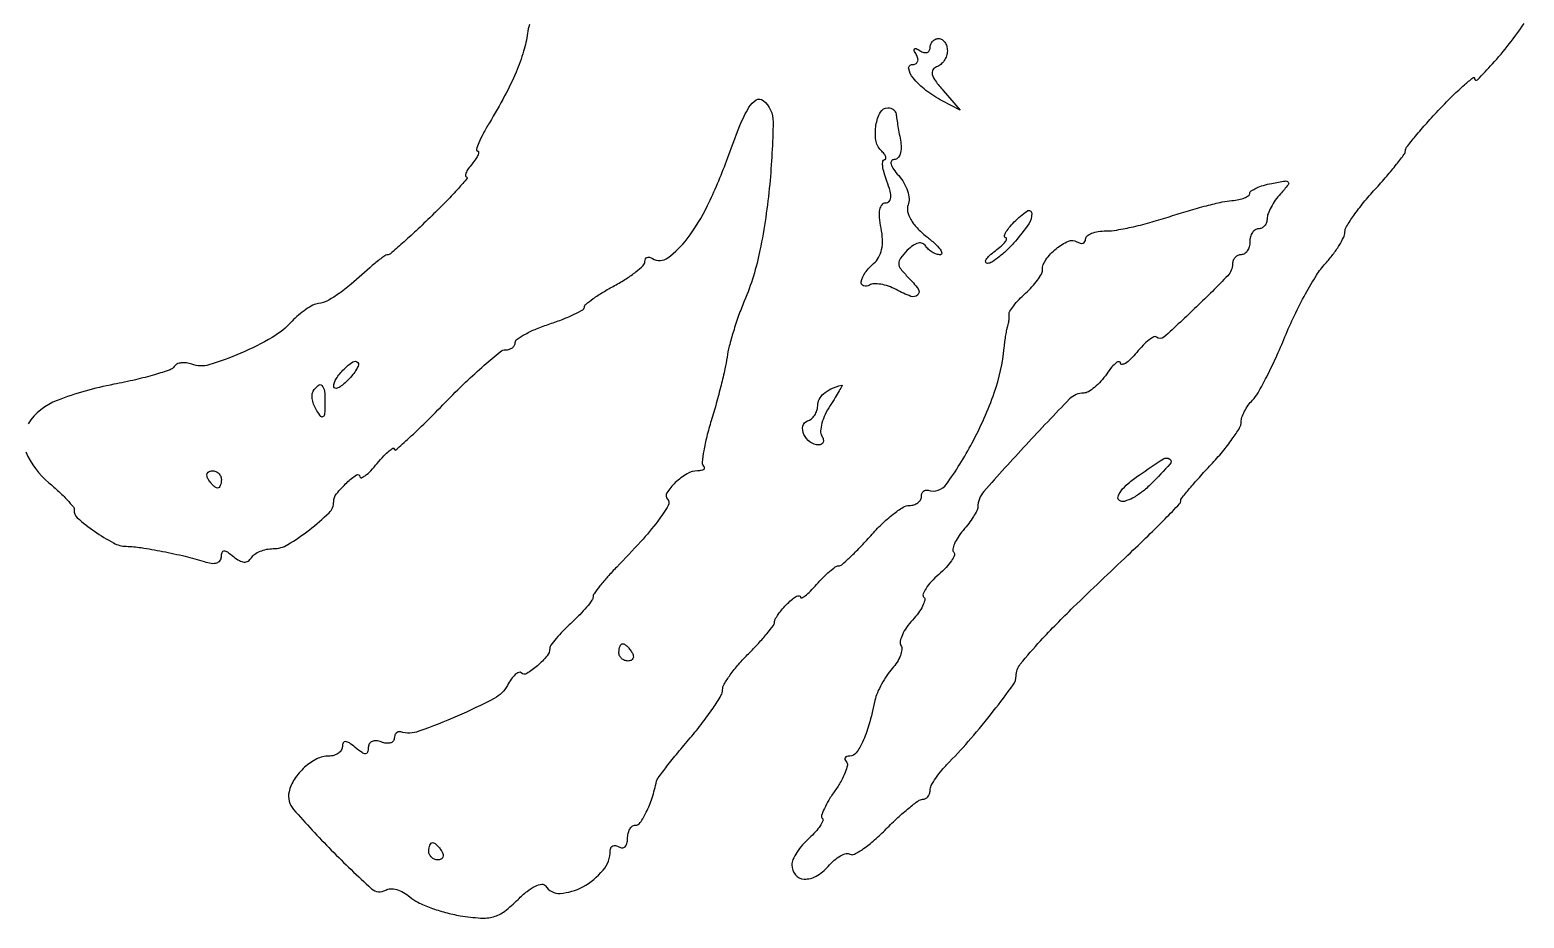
# Model space of a CAD drawing. Extents: x 1 to 394, y 0 to 447.
# Drawn here: x 163.8 to 336.7, y 0.3 to 103 of the extents above; entities that cross this region are included whole.
import ezdxf

# ---------------------------------------------------------------- set-up
doc = ezdxf.new("R2010")
doc.units = 0

msp = doc.modelspace()

# ---------------------------------------------------------------- linework, layer by layer
for points in [[(163.364894, 54.178847, 0.114135), (166.031805, 50.626692, -0.012134), (167.187369, 49.605443, -0.017775), (168.148532, 48.647752, -0.01332), (168.879164, 47.823103, -0.21201), (168.980257, 47.472266, 0.256466), (169.330906, 46.554147, 0.023527), (171.333429, 45.010166, 0.028298), (173.519772, 43.660092, 0.119078), (175, 43.267002, -0.032257), (176.710766, 43.117753, -0.010617), (179.200142, 42.683394, -0.010887), (181.811579, 42.111063, -0.017453), (184.008577, 41.497278, 0.043321), (184.83627, 41.311543, 0.102165), (185.464378, 41.355247, 0.162013), (185.850954, 41.616511, 0.16529), (186, 42.055057, -0.071579), (186.074174, 42.570533, -0.329067), (186.300421, 42.742226, -0.157617), (186.695814, 42.620212, -0.020189), (187.410972, 42.073886, 0.043282), (188.081807, 41.608797, 0.115588), (188.63606, 41.443671, 0.160707), (189.092663, 41.564792, 0.110253), (189.469989, 41.951442, -0.105388), (189.854759, 42.353381, -0.051386), (190.4827, 42.691986, -0.047749), (191.236675, 42.92227, -0.050293), (192.007495, 43, 0.136274), (193.689253, 43.467032, 0.029774), (196.191317, 45.183521, 0.027263), (198.456032, 47.151199, 0.202958), (199, 48.436099, -0.170635), (199.318233, 49.341443, -0.033602), (200.501724, 50.629256, -0.04713), (201.641277, 51.525078, -0.580003), (202.033269, 51.321429, 0.503889), (202.2071, 51.203317, 0.079989), (202.634493, 51.434775, 0.038198), (203.275106, 52.010771, 0.016879), (204.033269, 52.860784, -0.013809), (204.78896, 53.718567, -0.030339), (205.422273, 54.320877, -0.05582), (205.851122, 54.606854, -0.56179), (206, 54.51617, 0.643654), (206.189587, 54.42991, 0.005669), (207.735557, 55.808275, 0.009927), (209.641351, 57.617241, 0.005433), (211.908279, 59.905386, -0.008603), (214.251288, 62.24052, -0.012536), (216.401694, 64.209707, -0.008065), (218.246624, 65.764418, -0.172714), (218.908279, 66, 0.075363), (219.325391, 66.063229, 0.088959), (219.679307, 66.246733, 0.100709), (219.915897, 66.519623, 0.129092), (220, 66.83994, -0.249459), (220.211981, 67.238381, -0.024448), (221.175, 67.820933, -0.02637), (222.467435, 68.433208, -0.017731), (224, 69, 0.012929), (225.532946, 69.550259, 0.019903), (226.825, 70.112267, 0.0151), (227.824289, 70.632872, 0.271466), (228, 70.932656, -0.22728), (228.156114, 71.258355, -0.014277), (229.028125, 71.918941, -0.018773), (230.158932, 72.663401, -0.01267), (231.5, 73.430067, 0.018616), (232.840595, 74.217753, 0.025985), (233.971875, 75.026088, 0.024524), (234.807279, 75.760881, 0.202801), (235, 76.216487, -0.114452), (235.06961, 76.516605, -0.184909), (235.259223, 76.692996, -0.156848), (235.545114, 76.713742, -0.078876), (235.882463, 76.572642, 0.30636), (237.656796, 76.645409, 0.07152), (239.891351, 78.848675, 0.049017), (242.260071, 82.697501, 0.026255), (244.441887, 87.840176, -0.007297), (246.007511, 91.957886, -0.041749), (247.047374, 94.049454, -0.118189), (247.888789, 94.899803, -0.322566), (248.686865, 94.844916, -0.227169), (249.836016, 92.347928, -0.019574), (249.442393, 85.143673, -0.026233), (248.32197, 77.533728, -0.050086), (246.5049, 71.632967, 0.013886), (245.853824, 69.959513, 0.011196), (245.245238, 68.12844, 0.011357), (244.759373, 66.411511, 0.028334), (244.504977, 65.132967, -0.019427), (244.265097, 63.80419, -0.006605), (243.816424, 61.893656, -0.006556), (243.264725, 59.794286, -0.007502), (242.68108, 57.802883, 0.013137), (242.164291, 55.963023, 0.019418), (241.816946, 54.323135, 0.0151), (241.62873, 52.984604, 0.227534), (241.78045, 52.552883, -0.168792), (241.881483, 52.344244, -0.257582), (241.807233, 52.162409, -0.127054), (241.533388, 52.038086, -0.043381), (241.095238, 52, 0.135256), (239.889201, 51.667672, 0.054937), (238.518814, 50.631239, 0.059861), (237.540692, 49.455557, 0.353666), (237.619225, 48.714108, -0.345636), (237.70599, 47.99354, -0.024117), (236.486915, 46.188292, -0.023421), (234.542042, 43.827071, -0.010163), (231.75, 40.866835, 0.011099), (230.696588, 39.745765, 0.015432), (229.807813, 38.693211, 0.011845), (229.126237, 37.790441, 0.15702), (229, 37.398374, -0.160402), (228.875595, 37.020562, -0.015215), (228.265625, 36.245274, -0.018225), (227.45755, 35.348636, -0.013363), (226.5, 34.41242, 0.012378), (225.542383, 33.479818, 0.017134), (224.734375, 32.59421, 0.01373), (224.119403, 31.830435, 0.164056), (224, 31.47632, -0.174476), (223.67879, 30.583841, -0.042197), (222.563029, 29.445296, -0.041669), (221.337979, 28.556082, -0.345315), (220.700068, 28.633265, 0.307005), (220.413879, 28.688203, 0.083198), (220.005333, 28.425125, 0.054771), (219.540078, 27.898121, 0.030614), (219.09054, 27.169175, -0.150366), (217.580904, 25.673047, -0.017895), (213.283017, 23.614802, -0.017764), (208.848672, 21.867724, -0.15336), (206.75, 21.793314, 0.131201), (206.464535, 21.795596, 0.13592), (206.220313, 21.654755, 0.115782), (206.056551, 21.385829, 0.079273), (206, 21.031385, -0.184534), (205.877514, 20.710807, -0.147206), (205.559375, 20.516384, -0.100118), (205.074366, 20.488865, -0.055937), (204.5, 20.638374, 0.072318), (203.923185, 20.768587, 0.122785), (203.437972, 20.68694, 0.154295), (203.119118, 20.408843, 0.137709), (203, 19.984544, -0.068567), (202.924699, 19.43802, -0.338971), (202.691839, 19.263438, -0.154048), (202.280073, 19.398065, -0.017761), (201.5, 20, 0.024942), (200.808783, 20.51771, 0.128583), (200.361364, 20.674576, 0.300026), (200.101643, 20.532179, 0.122183), (200, 20.122445, -0.138775), (199.878867, 19.694414, -0.100075), (199.538393, 19.329718, -0.085667), (199.02916, 19.084151, -0.069716), (198.428571, 19, 0.116191), (197.038453, 18.67254, 0.067942), (195.617559, 17.703861, 0.065631), (194.456421, 16.341098, 0.088224), (193.828197, 14.849449, 0.240225), (194.340736, 12.832884, 0.014565), (198.719317, 8.128443, 0.013265), (203.364599, 3.663536, 0.334902), (205.016057, 3.509924, -0.141577), (205.564865, 3.663164, -0.067757), (206.295525, 3.55699, -0.058978), (207.085352, 3.225447, -0.052027), (207.813013, 2.70683, 0.067912), (208.742967, 2.087462, 0.023937), (210.219374, 1.456145, 0.023248), (211.928749, 0.909113, 0.025222), (213.635921, 0.540245, 0.023971), (215.99226, 0.269419, 0.085354), (217.497618, 0.426232, 0.094633), (218.780258, 1.066188, 0.033487), (220.332085, 2.422994, -0.028629), (221.37396, 3.351932, -0.052999), (222.330354, 3.958248, -0.0795), (223.080112, 4.190548, -0.298143), (223.50518, 3.991618, 0.277806), (225.195678, 3.121652, 0.108352), (227.820632, 3.883671, 0.093345), (230.172197, 5.803031, 0.176835), (231, 8.070448, -0.110595), (231.078466, 8.420853, -0.183129), (231.29375, 8.628758, -0.159898), (231.617844, 8.657551, -0.081447), (232, 8.5, 0.139169), (232.379648, 8.392057, 0.191142), (232.70625, 8.521475, 0.138808), (232.926733, 8.889346, 0.066118), (233, 9.440983, -0.054709), (233.065453, 10.03738, -0.07436), (233.25949, 10.542039, -0.093922), (233.546319, 10.880641, -0.171836), (233.883369, 11, 0.247868), (234.470029, 11.309867, 0.03656), (235.166115, 12.509354, 0.034388), (235.833563, 14.161277, 0.023911), (236.365478, 16.102667, -0.106828), (236.544259, 16.489974, -0.003687), (237.561005, 17.820018, -0.00675), (238.801231, 19.374072, -0.004647), (240.246454, 21.102667, 0.012146), (241.681559, 22.872431, 0.016139), (242.893429, 24.552875, 0.013441), (243.807535, 25.992812, 0.134739), (243.996454, 26.673077, -0.134579), (244.171149, 27.302889, -0.021436), (244.880208, 28.382813, -0.022425), (245.851084, 29.611561, -0.017967), (247, 30.846154, 0.010051), (248.149284, 32.042599, 0.014253), (249.11875, 33.155357, 0.010257), (249.870749, 34.109101, 0.163216), (250, 34.494505, -0.129357), (250.089888, 34.836132, -0.023742), (250.440625, 35.393029, -0.024103), (250.925729, 36.021029, -0.019873), (251.5, 36.642857, -0.022791), (252.076644, 37.169199, -0.054319), (252.559375, 37.489428, -0.130145), (252.866388, 37.557552, -0.402406), (253, 37.418419, 0.526798), (253.149747, 37.315733, 0.07123), (253.548518, 37.539231, 0.035179), (254.149692, 38.070121, 0.015657), (254.867295, 38.84699, -0.016293), (255.630861, 39.671514, -0.021558), (256.380904, 40.367553, -0.0196), (257.037562, 40.883284, -0.157937), (257.397847, 41, 0.180096), (257.787767, 41.145154, 0.010004), (258.768977, 42.028125, 0.01441), (259.908585, 43.15905, 0.009968), (261.134144, 44.5, -0.020776), (262.413072, 45.840012, -0.025712), (263.714673, 46.971875, -0.025505), (264.877205, 47.790199, -0.141521), (265.603592, 48, 0.069905), (266.137283, 48.074981, 0.085785), (266.589805, 48.29375, 0.100108), (266.892359, 48.618662, 0.138432), (267, 49, -0.079293), (267.057964, 49.363205, -0.120985), (267.225986, 49.632812, -0.142963), (267.476567, 49.766047, -0.130453), (267.769313, 49.75, 0.326481), (269.890581, 50.445774, 0.033028), (272.867156, 55.228694, 0.037408), (275.427839, 61.027007, 0.061702), (276.583965, 66.25, -0.008633), (276.665404, 66.975001, -0.008304), (276.772732, 67.70625, -0.008259), (276.888654, 68.347444, -0.029623), (276.993421, 68.75, 0.028548), (277.08092, 69.083265, 0.020247), (277.14221, 69.465024, 0.020519), (277.171044, 69.83553, 0.040217), (277.158111, 70.130931, -0.175676), (277.236547, 70.475761, -0.023112), (277.678348, 71.097655, -0.02455), (278.294698, 71.81042, -0.018292), (279.03969, 72.535919, 0.023595), (279.790098, 73.282357, 0.027807), (280.424159, 74.058051, 0.028462), (280.877052, 74.760353, 0.129683), (281, 75.226416, -0.159511), (281.390673, 76.419852, -0.062725), (282.594621, 77.691644, -0.065077), (283.999145, 78.567399, -0.250326), (284.992329, 78.504741, 0.069827), (285.377977, 78.335221, 0.144569), (285.703997, 78.339274, 0.189933), (285.918864, 78.511248, 0.130847), (286, 78.815983, -0.228543), (286.172531, 79.173727, -0.07414), (286.694901, 79.475633, -0.056464), (287.459698, 79.681735, -0.037624), (288.365622, 79.75, 0.043601), (289.606116, 79.85838, 0.012084), (291.523728, 80.24403, 0.012105), (293.682598, 80.788017, 0.012409), (295.794685, 81.431805, -0.008463), (297.885119, 82.087068, -0.008679), (299.979079, 82.665405, -0.008476), (301.811785, 83.104519, -0.035772), (302.929064, 83.26961, 0.030455), (303.722327, 83.378226, 0.045733), (304.391662, 83.576778, 0.056308), (304.859031, 83.827432, 0.246315), (305, 84.096227, -0.251806), (305.155803, 84.385983, -0.039159), (305.74485, 84.712239, -0.035695), (306.564263, 85.017093, -0.023987), (307.53566, 85.251568, -0.007775), (309.09966, 85.52541, -0.2657), (309.438555, 85.397224, -0.359501), (309.438415, 85.083094, -0.011223), (308.53566, 84.039404, 0.030789), (307.947959, 83.303669, 0.030226), (307.4511, 82.496921, 0.031681), (307.104501, 81.737656, 0.091479), (307, 81.171259, -0.084037), (306.924287, 80.723964, -0.093099), (306.70625, 80.344057, -0.100507), (306.381437, 80.090001, -0.116378), (306, 80, 0.148195), (305.618646, 79.884432, 0.098894), (305.29375, 79.559375, 0.082425), (305.074694, 79.073457, 0.064853), (305, 78.5, -0.064853), (304.925306, 77.926543, -0.082425), (304.70625, 77.440625, -0.098894), (304.381354, 77.115568, -0.148195), (304, 77, 0.106999), (303.618467, 76.917407, 0.099484), (303.29375, 76.683281, 0.095885), (303.076052, 76.333414, 0.09161), (303, 75.921808, -0.195219), (302.452725, 74.573532, -0.008832), (298.837243, 70.982845, -0.006851), (295.055247, 67.455358, -0.400077), (294.190328, 67.476339, 0.335417), (293.910252, 67.515279, 0.037634), (293.339298, 67.137662, 0.033668), (292.647115, 66.522099, 0.020269), (291.909127, 65.707475, -0.021224), (291.198236, 64.925766, -0.052083), (290.598026, 64.43412, -0.133106), (290.213178, 64.307624, -0.419705), (290.033269, 64.472506, 0.414392), (289.871781, 64.623219, 0.159187), (289.552491, 64.506478, 0.053271), (289.044704, 64.011429, 0.020164), (288.443296, 63.222506, -0.030492), (287.766637, 62.371874, -0.035231), (287.021298, 61.652861, -0.037854), (286.315237, 61.147392, -0.137264), (285.78846, 61, 0.201813), (284.152616, 60.311696, 0.006484), (279.103959, 55.013385, 0.007033), (274.231008, 49.614502, 0.176), (273.516732, 47.78242, -0.116854), (273.41432, 47.391096, -0.018751), (273.014985, 46.703433, -0.01986), (272.471951, 45.915325, -0.016265), (271.832152, 45.116935, 0.030059), (271.235395, 44.328669, 0.045191), (270.824072, 43.571389, 0.055419), (270.632844, 42.94552, 0.247687), (270.742475, 42.590858, -0.302534), (270.813644, 42.23583, -0.050628), (270.469119, 41.591298, -0.040979), (269.847622, 40.813206, -0.02512), (269, 40, 0.026091), (268.154026, 39.185216, 0.042444), (267.537324, 38.402259, 0.05325), (267.202394, 37.752478, 0.297033), (267.279459, 37.387208, -0.262214), (267.382524, 37.01842, -0.054552), (267.143631, 36.362666, -0.044247), (266.660647, 35.569195, -0.028707), (265.974363, 34.742107, 0.034744), (265.286375, 33.892316, 0.046298), (264.794307, 33.030056, 0.0544), (264.546945, 32.276948, 0.192899), (264.632542, 31.785543, -0.170261), (264.736613, 31.311893, -0.060887), (264.568046, 30.630819, -0.051688), (264.182666, 29.867492, -0.041209), (263.621852, 29.134644, 0.035322), (262.988175, 28.326452, 0.024541), (262.38622, 27.334119, 0.024843), (261.900303, 26.319173, 0.045906), (261.625845, 25.447658, -0.014919), (260.923614, 22.617058, -0.037727), (260.199926, 20.624789, -0.054396), (259.462908, 19.37417, -0.236671), (258.716702, 19, 0.063193), (258.35916, 18.95463, 0.188), (258.162269, 18.812846, 0.245097), (258.14267, 18.60566, 0.100081), (258.303788, 18.362878, -0.252193), (258.428935, 17.945509, -0.041797), (258.183613, 17.11222, -0.037265), (257.69719, 16.090561, -0.024987), (257, 15, 0.018654), (256.290755, 13.920932, 0.02883), (255.769229, 12.934937, 0.028146), (255.455639, 12.13263, 0.282614), (255.535676, 11.797658, -0.307284), (255.592989, 11.498269, -0.045367), (255.282964, 10.927759, -0.038215), (254.740582, 10.235848, -0.023504), (254.006131, 9.505548, 0.03138), (253.238393, 8.717736, 0.033017), (252.589301, 7.852717, 0.035007), (252.135364, 7.036876, 0.109879), (252, 6.428346, 0.174178), (252.412746, 5.279449, 0.212657), (253.425767, 4.775105, 0.143608), (254.830952, 5.122555, 0.080992), (256.196928, 6.248336, -0.035807), (256.908312, 6.951163, -0.049833), (257.642575, 7.462368, -0.060776), (258.2931, 7.727638, -0.207755), (258.735359, 7.663557, 0.268248), (259.247584, 7.648484, 0.02791), (260.314325, 8.303304, 0.028695), (261.583426, 9.295848, 0.018889), (262.928876, 10.57174, -0.011905), (264.275478, 11.884921, -0.016451), (265.54873, 12.992949, -0.013031), (266.643775, 13.837857, -0.159099), (267.140445, 14, 0.120866), (267.468281, 14.080424, 0.100724), (267.747506, 14.307102, 0.091673), (267.935056, 14.646137, 0.080789), (268, 15.045455, -0.124778), (268.137922, 15.58952, -0.025175), (268.660937, 16.448577, -0.025135), (269.388654, 17.410862, -0.021194), (270.25, 18.353958, 0.017781), (272.726278, 21.028377, 0.012631), (275.315747, 24.190701, 0.006885), (277.625692, 27.247642, 0.16019), (277.959454, 28.269668, -0.172388), (278.440648, 29.632628, -0.016431), (280.787203, 32.342496, -0.01373), (284.575469, 36.218211, -0.003553), (290.89215, 42.248932, 0.004048), (293.233315, 44.488542, 0.006347), (295.205819, 46.455623, 0.002188), (296.869476, 48.172334, 0.193701), (297, 48.496613, -0.170125), (297.111125, 48.813759, -0.004898), (298.028125, 49.938859, -0.00938), (299.158777, 51.24793, -0.006259), (300.5, 52.706019, 0.015166), (301.840278, 54.216202, 0.019566), (302.971875, 55.685114, 0.017669), (303.809922, 56.958835, 0.13751), (304, 57.63691, -0.081853), (304.092618, 58.198878, -0.037197), (304.384343, 58.886869, -0.035545), (304.807696, 59.582886, -0.040753), (305.308403, 60.178571, 0.066131), (305.956893, 61.034501, 0.010738), (306.949682, 62.87433, 0.01168), (308.027677, 65.105967, 0.010043), (309.058403, 67.5, -0.015512), (310.158321, 69.979719, -0.014086), (311.443718, 72.468873, -0.014263), (312.719799, 74.63004, -0.043265), (313.75, 75.989782, 0.020738), (314.611318, 77.026219, 0.024088), (315.339062, 78.081457, 0.024097), (315.861367, 79.020949, 0.11531), (316, 79.614089, -0.139012), (316.18234, 80.257256, -0.015604), (317.028125, 81.537799, -0.017983), (318.159616, 83.023483, -0.013681), (319.5, 84.569725, 0.007792), (320.841013, 86.080373, 0.011336), (321.971875, 87.456917, 0.007051), (322.868673, 88.634261, 0.160573), (323, 89.032651, -0.168019), (323.13894, 89.434444, -0.006032), (324.175, 90.721115, -0.010507), (325.467285, 92.22157, -0.007106), (327, 93.87934, -0.007759), (328.535207, 95.443832, -0.014781), (329.825, 96.644841, -0.012631), (330.821372, 97.475507, -0.627118), (331, 97.389097, 0.667316), (331.339631, 97.247942, 0.013578), (333.068941, 99.065107, 0.01714), (335.017325, 101.382072, 0.019248), (336.724694, 103.741414, -0.034039)], [(221.649341, 103.623539, 0.06365), (221.40358, 102.613736, -0.046383), (220.974006, 100.540456, -0.026041), (220.093424, 98.121139, -0.022052), (218.777682, 95.363922, -0.013744), (217.007874, 92.25, 0.012769), (216.295856, 91.002896, 0.0239), (215.795384, 89.954687, 0.025307), (215.513329, 89.17487, 0.503962), (215.642761, 89, -0.414578), (215.767359, 88.875247, -0.101242), (215.702328, 88.559375, -0.049519), (215.435995, 88.076224, -0.022497), (215, 87.5, 0.022696), (214.564361, 86.92377, 0.050062), (214.299217, 86.440625, 0.102882), (214.236309, 86.125157, 0.41181), (214.362497, 86, -0.637615), (214.437777, 85.838235, -0.007442), (213.431384, 84.678125, -0.011389), (212.073222, 83.226735, -0.006159), (210.339823, 81.5, -0.0043), (208.534389, 79.775227, -0.006677), (206.944615, 78.321875, -0.002518), (205.563148, 77.104827, -0.181239), (205.283453, 77, 0.135162), (205.042861, 76.933752, 0.016097), (204.572923, 76.632812, 0.018268), (204.028219, 76.228689, 0.014051), (203.463275, 75.75, -0.005832), (201.013602, 73.604185, -0.023272), (199.438618, 72.378866, -0.038567), (198.264075, 71.678729, -0.078842), (197.242908, 71.359388, 0.081603), (196.599595, 71.154329, 0.030383), (195.779301, 70.671317, 0.02913), (194.932108, 70.025731, 0.031178), (194.185874, 69.299616, -0.076858), (191.88227, 67.434277, -0.030607), (188.240555, 65.602485, -0.027128), (184.567739, 64.259265, -0.167227), (182.585801, 64.328701, 0.056525), (181.965188, 64.489471, 0.06652), (181.358428, 64.494145, 0.077872), (180.856883, 64.349613, 0.146336), (180.544436, 64.071899, -0.173828), (180.062016, 63.687335, -0.010542), (178.272867, 63.118746, -0.014737), (176.062858, 62.537573, -0.010297), (173.541107, 62.007756, 0.045114), (167.01506, 60.154728, 0.15644), (163.63693, 57.438608, 0.25533)]]:
    msp.add_lwpolyline(points, format="xyb")
for points in [[(270, 100.583333, -0.080963), (269.906403, 100.009101, -0.067625), (269.632812, 99.454375, -0.068932), (269.227799, 99.002607, -0.091702), (268.75, 98.729433, 0.177526), (268.324708, 98.379939, 0.202644), (268.255971, 97.860859, 0.090671), (268.623157, 97.098911, 0.021914), (269.5, 96.00059), (271.5, 93.708982), (269.417756, 94.799894, -0.04325), (267.517132, 96.01556, -0.055867), (266.027066, 97.452078, -0.126773), (265.529791, 98.508697, -0.470314), (265.936572, 99, 0.114189), (266.33, 99.091037, 0.184795), (266.561381, 99.339137, 0.157054), (266.588928, 99.713172, 0.079045), (266.404508, 100.154508, -0.029004), (266.156574, 100.613152, -0.315645), (266.190983, 100.809017, -0.315645), (266.386848, 100.843426, -0.029004), (266.845492, 100.595492, 0.068937), (267.287383, 100.400314, 0.143226), (267.660863, 100.40265, 0.19028), (267.906838, 100.596262, 0.132745), (268, 100.940983, -0.093332), (268.076123, 101.345238, -0.09642), (268.29375, 101.688914, -0.099167), (268.618444, 101.918938, -0.105053), (269, 102, -0.140362), (269.381338, 101.890798, -0.099913), (269.70625, 101.583854, -0.085122), (269.925077, 101.1248, -0.068857)], [(264.07431, 93.25, 0.0135), (264.127956, 92.825666, 0.00259), (264.249995, 92.059375, 0.002758), (264.402017, 91.166413, 0.002537), (264.568036, 90.25, -0.045855), (264.649579, 89.372352, -0.078774), (264.535552, 88.648399, -0.114343), (264.250881, 88.174726, -0.203219), (263.838738, 88, 0.251161), (263.536873, 87.838157, 0.219671), (263.481384, 87.480774, 0.086071), (263.765282, 86.893294, 0.02843), (264.369123, 86.144618, -0.053291), (264.967908, 85.321782, -0.052419), (265.383172, 84.386514, -0.05712), (265.565193, 83.483936, -0.113304), (265.463322, 82.765014, 0.147299), (265.405982, 81.990645, 0.07674), (265.760869, 81.080425, 0.059326), (266.495948, 80.100226, 0.035593), (267.57407, 79.120396, -0.018183), (268.536693, 78.304842, -0.044832), (269.161843, 77.622866, -0.117209), (269.35354, 77.192441, -0.469693), (269.193876, 77, -0.080651), (268.736239, 77.074301, -0.053431), (268.251122, 77.296003, -0.052438), (267.813212, 77.622188, -0.068164), (267.495259, 78.007671, 0.165391), (267.128377, 78.310107, 0.149119), (266.635757, 78.342437, 0.096443), (266.034183, 78.07176, 0.0426), (265.364814, 77.507671, 0.033346), (264.573522, 76.603157, 0.173631), (264.375611, 75.981532, 0.16112), (264.61037, 75.348447, 0.027708), (265.47619, 74.380952, -0.038753), (266.621687, 73.042657, -0.369075), (266.568324, 72.347994, -0.295064), (265.794184, 72.180439, -0.032688), (264.06498, 72.965224, 0.038373), (263.186684, 73.351865, 0.042625), (262.289717, 73.583559, 0.047065), (261.502155, 73.641569, 0.134054), (260.979333, 73.487227, -0.220834), (260.301824, 73.406301, -0.378021), (260.032205, 73.8642, -0.109118), (260.495378, 74.935567, -0.063245), (261.457556, 75.964775, 0.091962), (262.050967, 76.676975, 0.075671), (262.40022, 77.604278, 0.063197), (262.494967, 78.744251, 0.038542), (262.332556, 80.087219, -0.027912), (262.15903, 81.304596, -0.065512), (262.200328, 82.220523, -0.111825), (262.439771, 82.789045, -0.241923), (262.850249, 83, 0.200876), (263.266079, 83.174086, 0.181457), (263.456613, 83.60208, 0.083262), (263.376029, 84.357213, 0.022721), (263, 85.5, -0.02236), (262.683686, 86.458977, -0.041082), (262.527065, 87.265625, -0.057866), (262.530409, 87.827953, -0.379044), (262.724751, 88, 0.298595), (262.877736, 88.100304, 0.195143), (262.883124, 88.318521, 0.076797), (262.686198, 88.667258, 0.029523), (262.315672, 89.084328, -0.162365), (261.726123, 90.263931, -0.075914), (261.743374, 91.991912, -0.084102), (262.25429, 93.486797, -0.275052), (263.116631, 94, -0.081975), (263.459671, 93.943378, -0.084503), (263.762339, 93.779687, -0.09024), (263.978619, 93.536267, -0.112389)], [(277.878071, 78.57478, -0.020625), (276.946837, 77.588984, -0.025642), (276.000039, 76.756342, -0.025375), (275.154789, 76.153775, -0.143111), (274.628535, 76, -0.338939), (274.4412, 76.143472, -0.210125), (274.484868, 76.431283, -0.066324), (274.879793, 76.902775, -0.023386), (275.55887, 77.468197, 0.01843), (276.253479, 78.034991, 0.04463), (276.709481, 78.514453, 0.111743), (276.859015, 78.825154, 0.469076), (276.75, 78.968197, -0.43462), (276.611739, 79.129563, -0.097828), (276.734375, 79.51696, -0.046965), (277.130117, 80.101064, -0.021077), (277.75, 80.791667, -0.046427), (279.238738, 82.056788, -0.587489), (279.764156, 81.802495, -0.166807), (279.4159, 80.558024, -0.028074)], [(200.619048, 62.47619, -0.025436), (199.996489, 61.913943, -0.062853), (199.475595, 61.58872, -0.157496), (199.147866, 61.549146, -0.358961), (199, 61.728571, -0.147807), (199.28094, 62.658174, -0.049646), (200.188845, 63.766799, -0.051684), (201.205841, 64.592781, -0.354931), (201.802381, 64.530952, -0.286028), (201.865834, 64.25776, -0.048425), (201.634509, 63.747634, -0.040319), (201.207897, 63.128192, -0.02543)], [(197.984687, 59.75, -0.012382), (197.948456, 58.60267, -0.204688), (197.782177, 58.267166, -0.422266), (197.524497, 58.291, -0.02886), (197.05067, 58.952254, -0.045296), (196.73572, 59.56691, -0.049042), (196.546664, 60.212247, -0.054724), (196.501528, 60.79244, -0.131214), (196.625, 61.202254, -0.07248), (197.201812, 61.889462, -0.407002), (197.63601, 61.869801, -0.167601), (197.924616, 61.224181, -0.02377)], [(256.436857, 59.543976, 0.035194), (255.868484, 58.527101, 0.042663), (255.489857, 57.502741, 0.047931), (255.334505, 56.613654, 0.159013), (255.472821, 56.043976, -0.072728), (255.645641, 55.644576, -0.148776), (255.634753, 55.306668, -0.188588), (255.446614, 55.083481, -0.125046), (255.118034, 55, -0.161095), (254.122215, 55.329391, -0.124426), (253.394935, 56.220839, -0.164398), (253.288242, 57.17926, -0.264424), (253.822949, 57.774316, 0.092881), (254.27283, 58.024181, 0.070112), (254.654241, 58.44308, 0.06866), (254.911801, 58.960989, 0.081275), (255, 59.5, -0.114544), (255.17757, 60.264945, -0.099546), (255.679539, 60.918951, -0.074224), (256.536468, 61.467679, -0.034996), (257.773053, 61.921053, -0.660259), (257.82188, 61.861303, -0.007534), (257.49318, 61.255352, -0.011063), (257.034986, 60.480858, -0.005923)], [(186, 51, -0.042167), (185.967655, 50.617151, -0.061769), (185.870461, 50.29375, -0.081139), (185.727648, 50.07446, -0.210953), (185.559017, 50, -0.151918), (185.34829, 50.065539, -0.038439), (185.066025, 50.29375, -0.035638), (184.768994, 50.617226, -0.029505), (184.5, 51, -0.082592), (184.343488, 51.3821, -0.161196), (184.3746, 51.70625, -0.182303), (184.586039, 51.921712, -0.108972), (184.940983, 52, -0.093332), (185.345238, 51.923877, -0.09642), (185.688914, 51.70625, -0.099167), (185.918938, 51.381556, -0.105053)], [(293.597679, 50.506769, -0.030934), (292.518779, 49.553706, -0.043162), (291.43899, 48.853293, -0.050401), (290.505016, 48.471076, -0.213483), (289.920296, 48.54926, -0.333963), (289.751288, 48.981681, -0.095675), (290.093265, 49.667056, -0.053955), (290.923873, 50.53853, -0.024404), (292.178678, 51.497993, -0.008198), (294.999425, 53.376873, -0.304126), (295.733843, 53.362722, -0.454834), (295.795348, 52.791831, -0.009747)], [(233.5, 31, -0.082592), (233.656512, 30.6179, -0.161196), (233.6254, 30.29375, -0.182303), (233.413961, 30.078288, -0.108972), (233.059017, 30, -0.093332), (232.654762, 30.076123, -0.09642), (232.311086, 30.29375, -0.099167), (232.081062, 30.618444, -0.105053), (232, 31, -0.042167), (232.032345, 31.382849, -0.061769), (232.129539, 31.70625, -0.081139), (232.272352, 31.92554, -0.210953), (232.440983, 32, -0.151918), (232.65171, 31.934461, -0.038439), (232.933975, 31.70625, -0.035638), (233.231006, 31.382774, -0.029505)], [(211.5, 8, -0.082592), (211.656512, 7.6179, -0.161196), (211.6254, 7.29375, -0.182303), (211.413961, 7.078288, -0.108972), (211.059017, 7, -0.093332), (210.654762, 7.076123, -0.09642), (210.311086, 7.29375, -0.099167), (210.081062, 7.618444, -0.105053), (210, 8, -0.042167), (210.032345, 8.382849, -0.061769), (210.129539, 8.70625, -0.081139), (210.272352, 8.92554, -0.210953), (210.440983, 9, -0.151918), (210.65171, 8.934461, -0.038439), (210.933975, 8.70625, -0.035638), (211.231006, 8.382774, -0.029505)]]:
    msp.add_lwpolyline(points, format="xyb", close=True)

doc.saveas('drawing.dxf')
